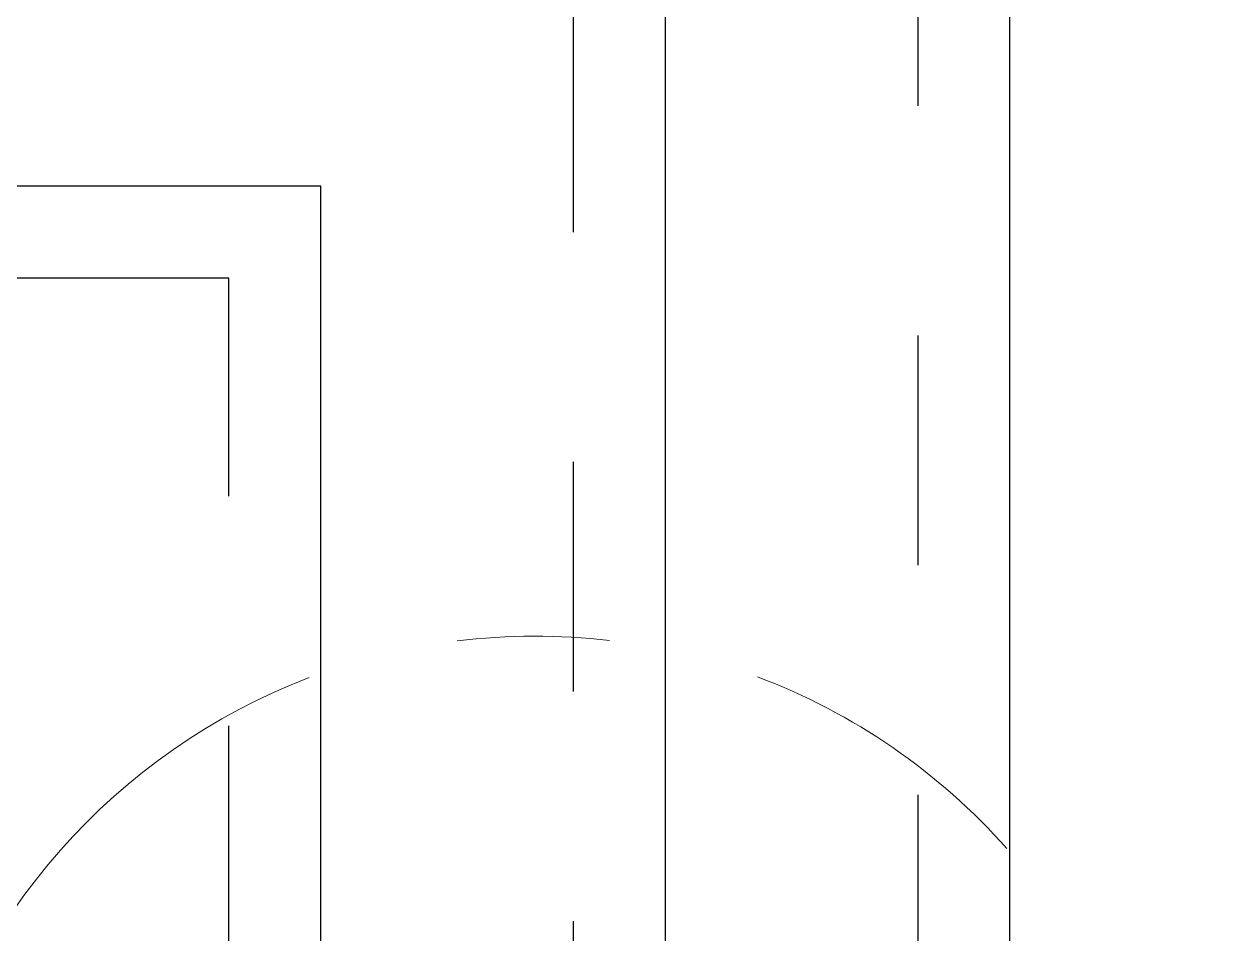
# Model space of a CAD drawing. Header units: millimetres. Extents: x -3455 to 18297, y -4324 to 8916.
# Drawn here: x 14966.3 to 15177, y 2057.8 to 2216.2 of the extents above; entities that cross this region are included whole.
import ezdxf

# ---------------------------------------------------------------- set-up
doc = ezdxf.new("R2010")
doc.units = ezdxf.units.MM
doc.linetypes.add('ОВ_ПУНКТ', pattern=[160, 80, -80])
for name, color, linetype, lineweight in [('M-EQPM', 9, 'Continuous', 13), ('АР_подложка', 8, 'Continuous', 13), ('ОВ_оборуд', 7, 'Continuous', 35), ('ОВ_Т1', 1, 'Continuous', 50), ('ОВ_Т11', 6, 'Continuous', 35), ('ОВ_Т2', 5, 'Continuous', 50), ('ОВ_Т21', 4, 'Continuous', 35)]:
    doc.layers.add(name, color=color, linetype=linetype, lineweight=lineweight)

# ---------------------------------------------------------------- blocks, each defined once
blk = doc.blocks.new('ВС_Бойлер косвенного нагрева - Бойлер косвенного нагрева Protherm FS B 500S-2869179-Планировочное решение')
at = {"layer": 'M-EQPM'}
for start, end in [(131.582, 159.3033), (173.1639, 187.0246), (200.8852, 256.3279)]:
    blk.add_arc((0, 15), 110, start, end, dxfattribs=at)
blk = doc.blocks.new('АР_Баня_план')
at = {"layer": 'M-EQPM', "lineweight": 35, "rotation": 269.9999999999997}
blk.add_blockref('ВС_Бойлер косвенного нагрева - Бойлер косвенного нагрева Protherm FS B 500S-2869179-Планировочное решение', (17208.19, 6672.64), dxfattribs=at)

msp = doc.modelspace()

# ---------------------------------------------------------------- block references
at = {"layer": 'АР_подложка'}
msp.add_blockref('АР_Баня_план', (-2168, -4673), dxfattribs=at)

# ---------------------------------------------------------------- next in the draw order: linework, layer by layer
at = {"layer": 'ОВ_оборуд'}
msp.add_circle((15040, 2000), 270, dxfattribs=at)
at = {"layer": 'ОВ_Т1', "lineweight": 25}
for points in [[(15500, 742), (15138, 742), (15138, 2308), (11284.14, 2308), (11034.14, 3058), (5032.27, 3058), (4932.27, 3518), (2822, 3518), (2822, 2450)], [(15500, 616), (15018, 616), (15018, 2188), (11284.14, 2188), (11034.14, 2938), (5032.27, 2938), (4932.27, 3398), (4902, 3398), (4902, 600)]]:
    msp.add_lwpolyline(points, dxfattribs=at)
at = {"layer": 'ОВ_Т11', "lineweight": 25}
msp.add_lwpolyline([(15500, 1198), (15078, 1198), (15078, 2248), (11284.14, 2248), (11034.14, 2998), (5032.27, 2998), (4932.27, 3458), (4622, 3458), (4622, 3350)], dxfattribs=at)
at = {"layer": 'ОВ_Т2', "linetype": 'ОВ_ПУНКТ', "lineweight": 25, "ltscale": 0.5}
for points in [[(15500, 660), (15062, 660), (15062, 2232), (11315.86, 2232), (11065.86, 2982), (5067.73, 2982), (4967.73, 3442), (4858, 3442), (4858, 600)], [(15500, 534), (15002, 534), (15002, 2172), (11315.86, 2172), (11065.86, 2922), (7728, 2922), (7728, 2370)]]:
    msp.add_lwpolyline(points, dxfattribs=at)
at = {"layer": 'ОВ_Т21', "linetype": 'ОВ_ПУНКТ', "lineweight": 25, "ltscale": 0.5}
msp.add_lwpolyline([(15500, 1242), (15122, 1242), (15122, 2292), (11315.86, 2292), (11065.86, 3042), (5067.73, 3042), (4967.73, 3502), (4578, 3502), (4578, 3350)], dxfattribs=at)

doc.saveas('drawing.dxf')
